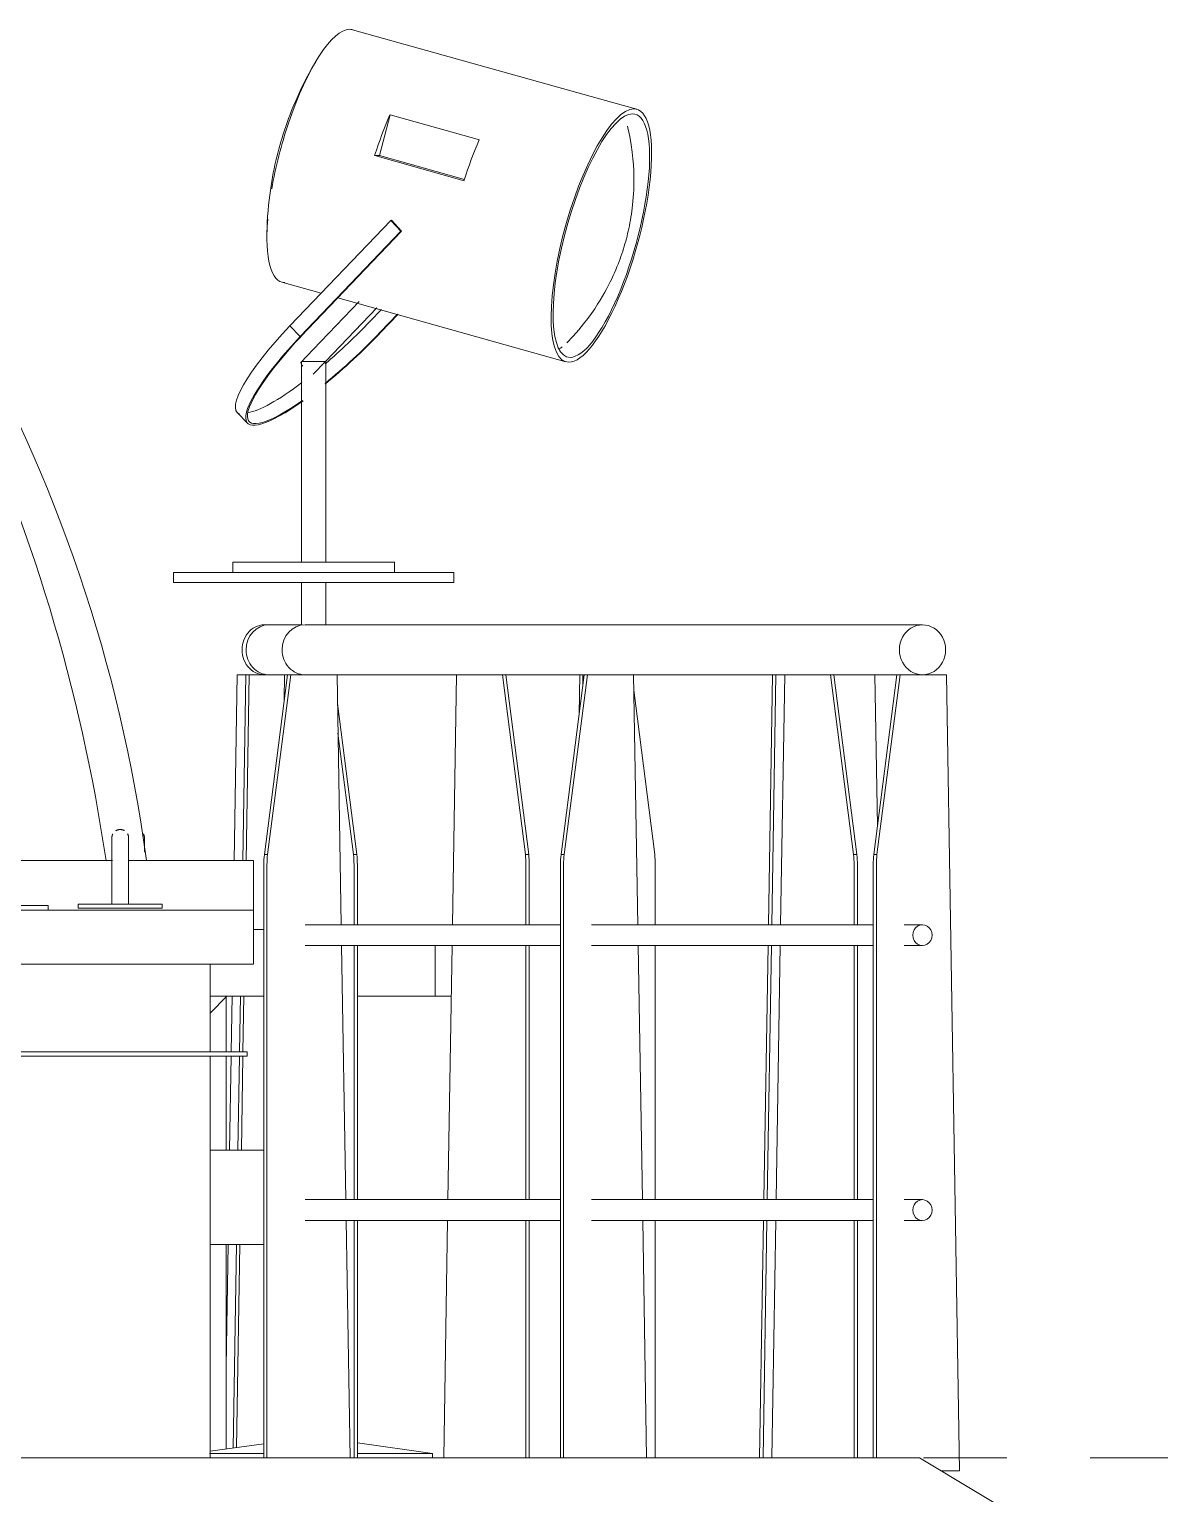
# Model space of a CAD drawing. Header units: metres. Extents: x -3 to 137, y -7 to 15.
# Drawn here: x 130.016 to 131.373, y 2.77 to 4.527 of the extents above; entities that cross this region are included whole.
import ezdxf

# ---------------------------------------------------------------- set-up
doc = ezdxf.new("R2010")
doc.units = ezdxf.units.M
doc.linetypes.add('Centre', pattern=[0.03175, 0.00635, -0.00475, 0.0159, -0.00475])
for name, color, linetype, lineweight in [('A-FLOR-HRAL', 7, 'Continuous', 9), ('A-FLOR-LEVL', 7, 'Continuous', 9), ('A-GENM', 7, 'Continuous', 9)]:
    doc.layers.add(name, color=color, linetype=linetype, lineweight=lineweight)

# ---------------------------------------------------------------- blocks, each defined once
blk = doc.blocks.new('Generic Models 2 - Generic Models 1-2589999-Elevation 6 - a')
at = {"layer": 'A-GENM', "color": 8, "true_color": 0x808080}
for p in [(2.1751, 2.8125), (5.9162, 2.7225)]:
    blk.add_line(p, (5.7662, 2.8125), dxfattribs=at)
blk = doc.blocks.new('Railing - 50 x 12mm-2506593-Elevation 6 - a')
at = {"layer": 'A-FLOR-HRAL'}
for p, q in [((5.336, 3.5368), (5.3638, 3.7525)), ((5.3676, 3.7525), (5.3398, 3.5368)), ((5.3638, 3.7525), (5.3676, 3.7525)), ((5.3891, 3.7525), (5.3676, 3.7525)), ((5.4281, 3.4521), (5.4231, 3.7525)), ((5.3398, 3.5368), (5.336, 3.5368)), ((5.3353, 2.8125), (5.3353, 3.5246)), ((5.3391, 3.5246), (5.3391, 2.8125)), ((5.4336, 3.1225), (5.4285, 3.4279)), ((5.4387, 2.8125), (5.434, 3.0977))]:
    blk.add_line(p, q, dxfattribs=at)
for centre in [(5.4278, 3.5246), (5.4316, 3.5246)]:
    blk.add_ellipse(centre, major_axis=(0, 0.1), ratio=0.924957, start_param=1.448623, end_param=1.570796, dxfattribs=at)
blk = doc.blocks.new('Railing - 50 x 12mm-V171-Elevation 6 - a')
at = {"layer": 'A-FLOR-HRAL'}
for p, q in [((4.9801, 3.5368), (5.0079, 3.7525)), ((5.0117, 3.7525), (4.9839, 3.5368)), ((5.0079, 3.7525), (5.0117, 3.7525)), ((5.0331, 3.7525), (5.0117, 3.7525)), ((5.0721, 3.4525), (5.0672, 3.7525)), ((4.9839, 3.5368), (4.9801, 3.5368)), ((4.9794, 2.8125), (4.9794, 3.5246)), ((4.9832, 3.5246), (4.9832, 2.8125)), ((5.0776, 3.1225), (5.0726, 3.4275)), ((5.0828, 2.8125), (5.0781, 3.0975))]:
    blk.add_line(p, q, dxfattribs=at)
for centre in [(5.0719, 3.5246), (5.0757, 3.5246)]:
    blk.add_ellipse(centre, major_axis=(0, 0.1), ratio=0.924957, start_param=1.448623, end_param=1.570796, dxfattribs=at)
blk = doc.blocks.new('Railing - 50 x 12mm-V172-Elevation 6 - a')
at = {"layer": 'A-FLOR-HRAL'}
for p, q in [((5.7113, 3.5368), (5.7391, 3.7525)), ((5.7429, 3.7525), (5.7151, 3.5368)), ((5.7391, 3.7525), (5.7429, 3.7525)), ((5.7644, 3.7525), (5.7429, 3.7525)), ((5.7984, 3.7525), (5.7697, 3.7525)), ((5.8143, 2.7971), (5.7984, 3.7525)), ((5.7151, 3.5368), (5.7113, 3.5368)), ((5.7106, 2.8125), (5.7106, 3.5246)), ((5.7144, 3.5246), (5.7144, 2.8125)), ((5.7918, 2.7971), (5.8143, 2.7971))]:
    blk.add_line(p, q, dxfattribs=at)
for centre in [(5.8031, 3.5246), (5.8069, 3.5246)]:
    blk.add_ellipse(centre, major_axis=(0, 0.1), ratio=0.924957, start_param=1.448623, end_param=1.570796, dxfattribs=at)
blk = doc.blocks.new('Railing - Railing-2595172-Elevation 6 - a')
at = {"layer": 'A-FLOR-HRAL'}
for p, q in [((5.7697, 3.8125), (5.029, 3.8125)), ((5.029, 3.7525), (5.7697, 3.7525)), ((5.3353, 3.4525), (5.029, 3.4525)), ((5.7106, 3.4525), (5.3726, 3.4525)), ((5.7697, 3.4525), (5.7479, 3.4525)), ((5.029, 3.4275), (5.3353, 3.4275)), ((5.3726, 3.4275), (5.7106, 3.4275)), ((5.7479, 3.4275), (5.7697, 3.4275)), ((5.3353, 3.1225), (5.029, 3.1225)), ((5.7106, 3.1225), (5.3726, 3.1225)), ((5.7697, 3.1225), (5.7479, 3.1225)), ((5.029, 3.0975), (5.3353, 3.0975)), ((5.3726, 3.0975), (5.7106, 3.0975)), ((5.7479, 3.0975), (5.7697, 3.0975))]:
    blk.add_line(p, q, dxfattribs=at)
for centre, major_axis, start_param, end_param in [((5.029, 3.7825), (0, 0.03), 0, 1.570796), ((5.7697, 3.7825), (0, 0.03), 4.712389, 7.853982), ((5.029, 3.7825), (0, 0.03), 1.570796, 3.141593), ((5.7697, 3.7825), (0, 0.03), 1.570796, 4.712389), ((5.7697, 3.44), (0, 0.0125), 4.712389, 7.853982), ((5.7697, 3.44), (0, 0.0125), 1.570796, 4.712389), ((5.7697, 3.11), (0, 0.0125), 4.712389, 7.853982), ((5.7697, 3.11), (0, 0.0125), 1.570796, 4.712389)]:
    blk.add_ellipse(centre, major_axis=major_axis, ratio=0.924957, start_param=start_param, end_param=end_param, dxfattribs=at)
for name in ['Railing - 50 x 12mm-V171-Elevation 6 - a', 'Railing - 50 x 12mm-2506593-Elevation 6 - a', 'Railing - 50 x 12mm-V172-Elevation 6 - a']:
    blk.add_blockref(name, (0, 0))
blk = doc.blocks.new('Railing - 50 x 12mm-V173-Elevation 6 - a')
at = {"layer": 'A-FLOR-HRAL'}
for p, q in [((5.2107, 3.7525), (5.2057, 3.4524)), ((5.2932, 3.5368), (5.2657, 3.7525)), ((5.2697, 3.7525), (5.2972, 3.5368)), ((5.2972, 3.5368), (5.2932, 3.5368)), ((5.2939, 3.4523), (5.2939, 3.5246)), ((5.2979, 3.5246), (5.2979, 3.4523)), ((5.2053, 3.4275), (5.2003, 3.1224)), ((5.2939, 3.1223), (5.2939, 3.4275)), ((5.2979, 3.4275), (5.2979, 3.1223)), ((5.1999, 3.0975), (5.1952, 2.8125)), ((5.2939, 2.8125), (5.2939, 3.0975)), ((5.2979, 3.0975), (5.2979, 2.8125))]:
    blk.add_line(p, q, dxfattribs=at)
for centre in [(5.2022, 3.5246), (5.2062, 3.5246)]:
    blk.add_ellipse(centre, major_axis=(0, 0.1), ratio=0.917055, start_param=4.712389, end_param=4.834562, dxfattribs=at)
blk = doc.blocks.new('Railing - 50 x 12mm-V174-Elevation 6 - a')
at = {"layer": 'A-FLOR-HRAL'}
for p, q in [((5.0043, 3.7525), (5.0038, 3.722)), ((5.0079, 3.7525), (5.0043, 3.7525)), ((5.0677, 3.7182), (5.0909, 3.5368)), ((5.0869, 3.5368), (5.0683, 3.6823)), ((5.0909, 3.5368), (5.0869, 3.5368)), ((5.0876, 3.4525), (5.0876, 3.5246)), ((5.0916, 3.5246), (5.0916, 3.4525)), ((5.0876, 3.1225), (5.0876, 3.4275)), ((5.0916, 3.4275), (5.0916, 3.1225)), ((5.0876, 2.8125), (5.0876, 3.0975)), ((5.0916, 3.0975), (5.0916, 2.8125))]:
    blk.add_line(p, q, dxfattribs=at)
for centre in [(4.9959, 3.5246), (4.9999, 3.5246)]:
    blk.add_ellipse(centre, major_axis=(0, 0.1), ratio=0.917055, start_param=4.712389, end_param=4.834562, dxfattribs=at)
blk = doc.blocks.new('Railing - 50 x 12mm-V175-Elevation 6 - a')
at = {"layer": 'A-FLOR-HRAL'}
for p, q in [((5.6044, 3.7525), (5.5995, 3.4525)), ((5.687, 3.5368), (5.6595, 3.7525)), ((5.6634, 3.7525), (5.691, 3.5368)), ((5.691, 3.5368), (5.687, 3.5368)), ((5.6877, 3.4525), (5.6877, 3.5246)), ((5.6917, 3.5246), (5.6917, 3.4525)), ((5.5991, 3.4275), (5.594, 3.1225)), ((5.6877, 3.1225), (5.6877, 3.4275)), ((5.6917, 3.4275), (5.6917, 3.1225)), ((5.5936, 3.0975), (5.5889, 2.8125)), ((5.6877, 2.8125), (5.6877, 3.0975)), ((5.6917, 3.0975), (5.6917, 2.8125))]:
    blk.add_line(p, q, dxfattribs=at)
for centre in [(5.596, 3.5246), (5.6, 3.5246)]:
    blk.add_ellipse(centre, major_axis=(0, 0.1), ratio=0.917055, start_param=4.712389, end_param=4.834562, dxfattribs=at)
blk = doc.blocks.new('Railing - Railing-2595228-Elevation 6 - a')
for name in ['Railing - 50 x 12mm-V174-Elevation 6 - a', 'Railing - 50 x 12mm-V173-Elevation 6 - a', 'Railing - 50 x 12mm-V175-Elevation 6 - a']:
    blk.add_blockref(name, (0, 0))
blk = doc.blocks.new('Railing - 50 x 12mm-V176-Elevation 6 - a')
at = {"layer": 'A-FLOR-HRAL'}
for p, q in [((5.362, 3.7383), (5.3622, 3.7525)), ((5.4485, 3.5368), (5.4234, 3.7339)), ((5.4491, 3.4525), (5.4491, 3.5246)), ((5.4491, 3.1225), (5.4491, 3.4276)), ((5.4491, 2.8125), (5.4491, 3.0976))]:
    blk.add_line(p, q, dxfattribs=at)
blk.add_ellipse((5.3579, 3.5246), major_axis=(0, 0.1), ratio=0.91226, start_param=4.712389, end_param=4.834562, dxfattribs=at)
blk = doc.blocks.new('Railing - 50 x 12mm-V177-Elevation 6 - a')
at = {"layer": 'A-FLOR-HRAL'}
for p, q in [((5.5848, 3.4525), (5.5898, 3.7525)), ((5.5939, 3.7525), (5.5889, 3.4525)), ((5.5794, 3.1225), (5.5844, 3.4275)), ((5.5885, 3.4275), (5.5835, 3.1225)), ((5.5743, 2.8125), (5.579, 3.0975)), ((5.5831, 3.0975), (5.5784, 2.8125))]:
    blk.add_line(p, q, dxfattribs=at)
blk = doc.blocks.new('Railing - 50 x 12mm-V178-Elevation 6 - a')
at = {"layer": 'A-FLOR-HRAL'}
for p, q in [((4.9541, 3.5295), (4.9577, 3.7525)), ((4.9618, 3.7525), (4.9577, 3.7525)), ((4.9618, 3.7525), (4.9582, 3.5295)), ((4.9965, 3.7525), (4.9618, 3.7525)), ((4.9503, 3.2999), (4.9514, 3.3666)), ((4.9555, 3.3666), (4.9544, 3.2999)), ((4.9484, 3.1821), (4.9502, 3.2949)), ((4.9543, 3.2949), (4.9525, 3.1821)), ((4.9425, 2.8243), (4.9465, 3.0686)), ((4.9506, 3.0686), (4.9466, 2.8248))]:
    blk.add_line(p, q, dxfattribs=at)
blk = doc.blocks.new('Railing - Railing-2595275-Elevation 6 - a')
at = {"layer": 'A-FLOR-HRAL'}
for p, q in [((5.0254, 3.8125), (4.9855, 3.8125)), ((4.9855, 3.7525), (5.0043, 3.7525))]:
    blk.add_line(p, q, dxfattribs=at)
for start_param, end_param in [(0, 1.570796), (1.570796, 3.141593)]:
    blk.add_ellipse((4.9855, 3.7825), major_axis=(0, 0.03), ratio=0.91226, start_param=start_param, end_param=end_param, dxfattribs=at)
for name in ['Railing - 50 x 12mm-V178-Elevation 6 - a', 'Railing - 50 x 12mm-V176-Elevation 6 - a', 'Railing - 50 x 12mm-V177-Elevation 6 - a']:
    blk.add_blockref(name, (0, 0))
blk = doc.blocks.new('Railing - 50 x 12mm-V179-Elevation 6 - a')
at = {"layer": 'A-FLOR-HRAL'}
blk.add_line((5.3584, 3.7525), (5.3577, 3.705), dxfattribs=at)
blk = doc.blocks.new('Railing - 50 x 12mm-V180-Elevation 6 - a')
at = {"layer": 'A-FLOR-HRAL'}
for p, q in [((4.9475, 3.7525), (4.9439, 3.5295)), ((4.9577, 3.7525), (4.9475, 3.7525)), ((4.9413, 3.3666), (4.9402, 3.2999)), ((4.9401, 3.2949), (4.9383, 3.1821)), ((4.9365, 3.0686), (4.9341, 2.9223))]:
    blk.add_line(p, q, dxfattribs=at)
blk = doc.blocks.new('Railing - Railing-2595323-Elevation 6 - a')
at = {"layer": 'A-FLOR-HRAL'}
blk.add_line((4.9855, 3.8125), (4.9802, 3.8125), dxfattribs=at)
for start_param, end_param in [(6.184835, 7.853982), (1.570796, 3.239943)]:
    blk.add_ellipse((4.9802, 3.7825), major_axis=(0, 0.03), ratio=0.898794, start_param=start_param, end_param=end_param, dxfattribs=at)
for name in ['Railing - 50 x 12mm-V180-Elevation 6 - a', 'Railing - 50 x 12mm-V179-Elevation 6 - a']:
    blk.add_blockref(name, (0, 0))
blk = doc.blocks.new('Railing - 50 x 12mm-V183-Elevation 6 - a')
at = {"layer": 'A-FLOR-HRAL'}
blk.add_line((5.7158, 3.5714), (5.7125, 3.7525), dxfattribs=at)
blk = doc.blocks.new('Railing - Railing-2595447-Elevation 6 - a')
blk.add_blockref('Railing - 50 x 12mm-V183-Elevation 6 - a', (0, 0))
blk = doc.blocks.new('M_Boca Acceso Tanque alimentación - M_Boca Acceso Tanque alimentación-V203-Elevation 6 - a')
at = {"layer": 'A-GENM', "color": 8, "true_color": 0x808080}
for p, q in [((4.7977, 3.5295), (4.6413, 3.5295)), ((4.7971, 3.5268), (4.7971, 3.4771)), ((4.9671, 3.5295), (4.8166, 3.5295)), ((4.8172, 3.4771), (4.8172, 3.5268)), ((4.9671, 3.5143), (4.9671, 3.5295)), ((4.9671, 3.5143), (4.9671, 3.47)), ((4.6413, 3.4756), (4.7208, 3.4756)), ((4.6413, 3.47), (4.9671, 3.47)), ((4.7208, 3.47), (4.6413, 3.47)), ((4.7208, 3.47), (4.7208, 3.4756)), ((4.7566, 3.4771), (4.8071, 3.4771)), ((4.7566, 3.4771), (4.7566, 3.4725)), ((4.8071, 3.4725), (4.7566, 3.4725)), ((4.8071, 3.4771), (4.8576, 3.4771)), ((4.8576, 3.4725), (4.8071, 3.4725)), ((4.8576, 3.4771), (4.8576, 3.4725)), ((4.9671, 3.405), (4.9671, 3.47)), ((4.9671, 3.405), (4.6513, 3.405)), ((4.9151, 3.2999), (4.9151, 3.405)), ((4.9595, 3.2999), (3.3655, 3.2999)), ((3.3655, 3.2949), (4.9595, 3.2949)), ((4.9151, 2.8125), (4.9151, 3.2949)), ((4.9595, 3.2949), (4.9595, 3.2999)), ((4.9794, 3.1821), (4.9151, 3.1821)), ((4.9151, 3.0686), (4.9794, 3.0686))]:
    blk.add_line(p, q, dxfattribs=at)
at = {"layer": 'A-GENM', "color": 8, "true_color": 0x808080, "flags": 128}
for points in [[(4.7971, 3.5568), (4.7971, 3.5572), (4.7971, 3.5576), (4.7972, 3.558), (4.7972, 3.5584), (4.7973, 3.5588), (4.7974, 3.5592), (4.7975, 3.5595), (4.7976, 3.5599), (4.7977, 3.5603), (4.7979, 3.5607), (4.798, 3.5611), (4.7982, 3.5614)], [(4.7971, 3.5568), (4.7971, 3.5572), (4.7971, 3.5576), (4.7972, 3.558), (4.7972, 3.5584), (4.7973, 3.5588), (4.7974, 3.5592), (4.7975, 3.5595), (4.7976, 3.5599), (4.7977, 3.5603), (4.7979, 3.5607), (4.798, 3.5611), (4.7982, 3.5614)], [(4.7971, 3.5551), (4.7971, 3.5555), (4.7971, 3.5558), (4.7971, 3.5561), (4.7971, 3.5563), (4.7971, 3.5565), (4.7971, 3.5567), (4.7971, 3.5567), (4.7971, 3.5568)], [(4.7971, 3.5568), (4.7971, 3.5568), (4.7971, 3.5567), (4.7971, 3.5566), (4.7971, 3.5564), (4.7971, 3.5562), (4.7971, 3.5559), (4.7971, 3.5556), (4.7971, 3.5553)], [(4.7971, 3.5568), (4.7971, 3.5568), (4.7971, 3.5567), (4.7971, 3.5566), (4.7971, 3.5564), (4.7971, 3.5562), (4.7971, 3.5559), (4.7971, 3.5556), (4.7971, 3.5553), (4.7971, 3.5549), (4.7971, 3.5544), (4.7971, 3.5539), (4.7971, 3.5534), (4.7971, 3.5528), (4.7971, 3.5522), (4.7971, 3.5515), (4.7971, 3.5508), (4.7971, 3.5501), (4.7971, 3.5493), (4.7971, 3.5485), (4.7971, 3.5477), (4.7971, 3.5468), (4.7971, 3.5459), (4.7971, 3.5449), (4.7971, 3.544), (4.7971, 3.543), (4.7971, 3.542), (4.7971, 3.5409), (4.7971, 3.5398), (4.7971, 3.5388), (4.7971, 3.5376), (4.7971, 3.5365), (4.7971, 3.5354), (4.7971, 3.5342), (4.7971, 3.5331), (4.7971, 3.5319), (4.7971, 3.5307), (4.7971, 3.5295), (4.7971, 3.5283), (4.7971, 3.5271), (4.7971, 3.5268)], [(4.7971, 3.5551), (4.7971, 3.5555), (4.7971, 3.5558), (4.7971, 3.5561), (4.7971, 3.5563), (4.7971, 3.5565), (4.7971, 3.5567), (4.7971, 3.5567), (4.7971, 3.5568)], [(4.7971, 3.5534), (4.7971, 3.5528), (4.7971, 3.5522), (4.7971, 3.5515), (4.7971, 3.5508), (4.7971, 3.5501), (4.7971, 3.5493), (4.7971, 3.5485), (4.7971, 3.5477), (4.7971, 3.5468), (4.7971, 3.5459), (4.7971, 3.5449), (4.7971, 3.544), (4.7971, 3.543), (4.7971, 3.542), (4.7971, 3.5409), (4.7971, 3.5398)], [(4.7971, 3.5406), (4.7971, 3.5417), (4.7971, 3.5427), (4.7971, 3.5437), (4.7971, 3.5447), (4.7971, 3.5456), (4.7971, 3.5466), (4.7971, 3.5474), (4.7971, 3.5483), (4.7971, 3.5491), (4.7971, 3.5499), (4.7971, 3.5506), (4.7971, 3.5514), (4.7971, 3.552), (4.7971, 3.5526), (4.7971, 3.5532)], [(4.7971, 3.5406), (4.7971, 3.5417), (4.7971, 3.5427), (4.7971, 3.5437), (4.7971, 3.5447), (4.7971, 3.5456), (4.7971, 3.5466), (4.7971, 3.5474), (4.7971, 3.5483), (4.7971, 3.5491), (4.7971, 3.5499), (4.7971, 3.5506), (4.7971, 3.5514), (4.7971, 3.552), (4.7971, 3.5526), (4.7971, 3.5532)], [(4.802, 3.5654), (4.8024, 3.5656), (4.8028, 3.5658), (4.8031, 3.566), (4.8035, 3.5661), (4.8039, 3.5663), (4.8042, 3.5664), (4.8046, 3.5665), (4.805, 3.5666), (4.8054, 3.5667), (4.8058, 3.5667), (4.8062, 3.5668), (4.8066, 3.5668), (4.807, 3.5668), (4.8071, 3.5668)], [(4.802, 3.5654), (4.8024, 3.5656), (4.8028, 3.5658), (4.8031, 3.566), (4.8035, 3.5661), (4.8039, 3.5663), (4.8042, 3.5664), (4.8046, 3.5665), (4.805, 3.5666), (4.8054, 3.5667), (4.8058, 3.5667), (4.8062, 3.5668), (4.8066, 3.5668), (4.807, 3.5668), (4.8071, 3.5668)], [(4.8071, 3.5668), (4.8075, 3.5668), (4.8079, 3.5668), (4.8083, 3.5667), (4.8087, 3.5667), (4.8091, 3.5666), (4.8095, 3.5665), (4.8099, 3.5664), (4.8103, 3.5663), (4.8107, 3.5662), (4.811, 3.566), (4.8114, 3.5659), (4.8118, 3.5657), (4.8121, 3.5655)], [(4.8071, 3.5668), (4.8075, 3.5668), (4.8079, 3.5668), (4.8083, 3.5667), (4.8087, 3.5667), (4.8091, 3.5666), (4.8095, 3.5665), (4.8099, 3.5664), (4.8103, 3.5663), (4.8107, 3.5662), (4.811, 3.566), (4.8114, 3.5659), (4.8118, 3.5657), (4.8121, 3.5655)], [(4.816, 3.5615), (4.8162, 3.5611), (4.8163, 3.5608), (4.8165, 3.5604), (4.8166, 3.56), (4.8167, 3.5597), (4.8169, 3.5593), (4.8169, 3.5589), (4.817, 3.5585), (4.8171, 3.5581), (4.8171, 3.5577), (4.8172, 3.5573), (4.8172, 3.5569), (4.8172, 3.5568)], [(4.816, 3.5615), (4.8162, 3.5611), (4.8163, 3.5608), (4.8165, 3.5604), (4.8166, 3.56), (4.8167, 3.5597), (4.8169, 3.5593), (4.8169, 3.5589), (4.817, 3.5585), (4.8171, 3.5581), (4.8171, 3.5577), (4.8172, 3.5573), (4.8172, 3.5569), (4.8172, 3.5568)], [(4.8172, 3.5568), (4.8172, 3.5568), (4.8172, 3.5567), (4.8172, 3.5566), (4.8172, 3.5564), (4.8172, 3.5562), (4.8172, 3.5559), (4.8172, 3.5556), (4.8172, 3.5553)], [(4.8172, 3.5551), (4.8172, 3.5555), (4.8172, 3.5558), (4.8172, 3.5561), (4.8172, 3.5563), (4.8172, 3.5565), (4.8172, 3.5567), (4.8172, 3.5567), (4.8172, 3.5568)], [(4.8172, 3.5268), (4.8172, 3.528), (4.8172, 3.5292), (4.8172, 3.5304), (4.8172, 3.5316), (4.8172, 3.5327), (4.8172, 3.5339), (4.8172, 3.5351), (4.8172, 3.5362), (4.8172, 3.5373), (4.8172, 3.5385), (4.8172, 3.5396), (4.8172, 3.5406), (4.8172, 3.5417), (4.8172, 3.5427), (4.8172, 3.5437), (4.8172, 3.5447), (4.8172, 3.5456), (4.8172, 3.5466), (4.8172, 3.5474), (4.8172, 3.5483), (4.8172, 3.5491), (4.8172, 3.5499), (4.8172, 3.5506), (4.8172, 3.5514), (4.8172, 3.552), (4.8172, 3.5526), (4.8172, 3.5532), (4.8172, 3.5538), (4.8172, 3.5543), (4.8172, 3.5547), (4.8172, 3.5551), (4.8172, 3.5555), (4.8172, 3.5558), (4.8172, 3.5561), (4.8172, 3.5563), (4.8172, 3.5565), (4.8172, 3.5567), (4.8172, 3.5567), (4.8172, 3.5568)], [(4.8172, 3.5568), (4.8172, 3.5568), (4.8172, 3.5567), (4.8172, 3.5566), (4.8172, 3.5564), (4.8172, 3.5562), (4.8172, 3.5559), (4.8172, 3.5556), (4.8172, 3.5553)], [(4.8172, 3.5534), (4.8172, 3.5528), (4.8172, 3.5522), (4.8172, 3.5515), (4.8172, 3.5508), (4.8172, 3.5501), (4.8172, 3.5493), (4.8172, 3.5485), (4.8172, 3.5477), (4.8172, 3.5468), (4.8172, 3.5459), (4.8172, 3.5449), (4.8172, 3.544), (4.8172, 3.543), (4.8172, 3.542), (4.8172, 3.5409), (4.8172, 3.5398)], [(4.8172, 3.5534), (4.8172, 3.5528), (4.8172, 3.5522), (4.8172, 3.5515), (4.8172, 3.5508), (4.8172, 3.5501), (4.8172, 3.5493), (4.8172, 3.5485), (4.8172, 3.5477), (4.8172, 3.5468), (4.8172, 3.5459), (4.8172, 3.5449), (4.8172, 3.544), (4.8172, 3.543), (4.8172, 3.542), (4.8172, 3.5409), (4.8172, 3.5398)], [(4.8172, 3.5406), (4.8172, 3.5417), (4.8172, 3.5427), (4.8172, 3.5437), (4.8172, 3.5447), (4.8172, 3.5456), (4.8172, 3.5466), (4.8172, 3.5474), (4.8172, 3.5483), (4.8172, 3.5491), (4.8172, 3.5499), (4.8172, 3.5506), (4.8172, 3.5514), (4.8172, 3.552), (4.8172, 3.5526), (4.8172, 3.5532)], [(4.7971, 3.5388), (4.7971, 3.5376), (4.7971, 3.5365), (4.7971, 3.5354), (4.7971, 3.5342), (4.7971, 3.5331), (4.7971, 3.5319), (4.7971, 3.5307), (4.7971, 3.5295)], [(4.7971, 3.5304), (4.7971, 3.5316), (4.7971, 3.5327), (4.7971, 3.5339), (4.7971, 3.5351), (4.7971, 3.5362), (4.7971, 3.5373), (4.7971, 3.5385)], [(4.7971, 3.5268), (4.7971, 3.528), (4.7971, 3.5292), (4.7971, 3.5304), (4.7971, 3.5316), (4.7971, 3.5327), (4.7971, 3.5339), (4.7971, 3.5351), (4.7971, 3.5362), (4.7971, 3.5373), (4.7971, 3.5385)], [(4.8172, 3.5388), (4.8172, 3.5376), (4.8172, 3.5365), (4.8172, 3.5354), (4.8172, 3.5342), (4.8172, 3.5331), (4.8172, 3.5319), (4.8172, 3.5307), (4.8172, 3.5295)], [(4.8172, 3.5388), (4.8172, 3.5376), (4.8172, 3.5365), (4.8172, 3.5354), (4.8172, 3.5342), (4.8172, 3.5331), (4.8172, 3.5319), (4.8172, 3.5307), (4.8172, 3.5295), (4.8172, 3.5283), (4.8172, 3.5271), (4.8172, 3.5268)], [(4.8172, 3.5304), (4.8172, 3.5316), (4.8172, 3.5327), (4.8172, 3.5339), (4.8172, 3.5351), (4.8172, 3.5362), (4.8172, 3.5373), (4.8172, 3.5385)]]:
    blk.add_lwpolyline(points, dxfattribs=at)
blk = doc.blocks.new('M_Boca Acceso Tanque alimentación - M_Boca Acceso Tanque alimentación-V204-Elevation 6 - a')
at = {"layer": 'A-GENM', "color": 8, "true_color": 0x808080}
for p, q in [((4.9341, 3.3658), (4.9341, 3.2999)), ((4.9341, 3.2949), (4.9341, 3.1821)), ((4.9341, 3.0686), (4.9341, 2.8231))]:
    blk.add_line(p, q, dxfattribs=at)
at = {"layer": 'A-GENM', "color": 8, "true_color": 0x808080, "flags": 128}
for points in [[(4.835, 3.5615), (4.8352, 3.5611), (4.8354, 3.5608), (4.8355, 3.5604), (4.8356, 3.56), (4.8358, 3.5597), (4.8359, 3.5593), (4.836, 3.5589), (4.836, 3.5585), (4.8361, 3.5581), (4.8362, 3.5577), (4.8362, 3.5573), (4.8362, 3.5569), (4.8362, 3.5568)], [(4.835, 3.5615), (4.8352, 3.5611), (4.8354, 3.5608), (4.8355, 3.5604), (4.8356, 3.56), (4.8358, 3.5597), (4.8359, 3.5593), (4.836, 3.5589), (4.836, 3.5585), (4.8361, 3.5581), (4.8362, 3.5577), (4.8362, 3.5573), (4.8362, 3.5569), (4.8362, 3.5568)], [(4.8362, 3.5396), (4.8362, 3.5406), (4.8362, 3.5417), (4.8362, 3.5427), (4.8362, 3.5437), (4.8362, 3.5447), (4.8362, 3.5456), (4.8362, 3.5466), (4.8362, 3.5474), (4.8362, 3.5483), (4.8362, 3.5491), (4.8362, 3.5499), (4.8362, 3.5506), (4.8362, 3.5514), (4.8362, 3.552), (4.8362, 3.5526), (4.8362, 3.5532), (4.8362, 3.5538), (4.8362, 3.5543), (4.8362, 3.5547), (4.8362, 3.5551), (4.8362, 3.5555), (4.8362, 3.5558), (4.8362, 3.5561), (4.8362, 3.5563), (4.8362, 3.5565), (4.8362, 3.5567), (4.8362, 3.5567), (4.8362, 3.5568)], [(4.8362, 3.5568), (4.8362, 3.5568), (4.8362, 3.5567), (4.8362, 3.5566), (4.8362, 3.5564), (4.8362, 3.5562), (4.8362, 3.5559), (4.8362, 3.5556), (4.8362, 3.5553)], [(4.8362, 3.5568), (4.8362, 3.5568), (4.8362, 3.5567), (4.8362, 3.5566), (4.8362, 3.5564), (4.8362, 3.5562), (4.8362, 3.5559), (4.8362, 3.5556), (4.8362, 3.5553)], [(4.8362, 3.5551), (4.8362, 3.5555), (4.8362, 3.5558), (4.8362, 3.5561), (4.8362, 3.5563), (4.8362, 3.5565), (4.8362, 3.5567), (4.8362, 3.5567), (4.8362, 3.5568)], [(4.8362, 3.5534), (4.8362, 3.5528), (4.8362, 3.5522), (4.8362, 3.5515), (4.8362, 3.5508), (4.8362, 3.5501), (4.8362, 3.5493), (4.8362, 3.5485), (4.8362, 3.5477), (4.8362, 3.5468), (4.8362, 3.5459), (4.8362, 3.5449), (4.8362, 3.544), (4.8362, 3.543), (4.8362, 3.542), (4.8362, 3.5409), (4.8362, 3.5398)], [(4.8362, 3.5534), (4.8362, 3.5528), (4.8362, 3.5522), (4.8362, 3.5515), (4.8362, 3.5508), (4.8362, 3.5501), (4.8362, 3.5493), (4.8362, 3.5485), (4.8362, 3.5477), (4.8362, 3.5468), (4.8362, 3.5459), (4.8362, 3.5449), (4.8362, 3.544), (4.8362, 3.543), (4.8362, 3.542), (4.8362, 3.5409), (4.8362, 3.5398)], [(4.8362, 3.5406), (4.8362, 3.5417), (4.8362, 3.5427), (4.8362, 3.5437), (4.8362, 3.5447), (4.8362, 3.5456), (4.8362, 3.5466), (4.8362, 3.5474), (4.8362, 3.5483), (4.8362, 3.5491), (4.8362, 3.5499), (4.8362, 3.5506), (4.8362, 3.5514), (4.8362, 3.552), (4.8362, 3.5526), (4.8362, 3.5532)]]:
    blk.add_lwpolyline(points, dxfattribs=at)
blk = doc.blocks.new('ATLAS COPCO - XAS 88KD - Compressor diesel_ 6000lmin - 5321340 - ATLAS COPCO - XAS 88KD - Compressor diesel_ 6000lmin - 5321340-2811268-Elevation 6 - a')
at = {"layer": 'A-GENM', "color": 8, "true_color": 0x808080}
for p, q in [((4.9671, 3.4467), (4.9794, 3.4467)), ((4.9794, 3.3666), (4.9151, 3.3666))]:
    blk.add_line(p, q, dxfattribs=at)
blk = doc.blocks.new('ATLAS COPCO - XAS 88KD - Compressor diesel_ 6000lmin - 5321340 - ATLAS COPCO - XAS 88KD - Compressor diesel_ 6000lmin - 5321340-2833121-Elevation 6 - a')
at = {"layer": 'A-GENM', "color": 8, "true_color": 0x808080}
for p, q in [((5.185, 3.4275), (5.185, 3.3666)), ((4.9349, 3.3666), (4.9151, 3.3464)), ((5.185, 3.3666), (5.0916, 3.3666)), ((5.185, 3.3666), (5.2044, 3.3666))]:
    blk.add_line(p, q, dxfattribs=at)
for centre, major_axis, start_param, end_param in [((3.1006, 3.2891), (0, 1.7866), 4.847369, 5.24278), ((2.7433, 3.2142), (0, 2.1088), 4.862494, 5.157245)]:
    blk.add_ellipse(centre, major_axis=major_axis, ratio=0.981627, start_param=start_param, end_param=end_param, dxfattribs=at)
blk = doc.blocks.new('M_Iluminación - M_Iluminación-2813813-Elevation 6 - a')
at = {"layer": 'A-GENM', "color": 8, "true_color": 0x808080}
for p, q in [((5.3995, 4.4389), (5.0859, 4.5268)), ((5.427, 4.4313), (5.3995, 4.439)), ((5.1308, 4.4246), (5.1182, 4.3757)), ((5.1308, 4.4246), (5.238, 4.3946)), ((5.2196, 4.3456), (5.1124, 4.3757)), ((5.1182, 4.3757), (5.1124, 4.3757)), ((5.1182, 4.3757), (5.2201, 4.3471)), ((5.0108, 4.1715), (5.1316, 4.2979)), ((5.1316, 4.2979), (5.1324, 4.298)), ((5.1316, 4.2979), (5.1439, 4.285)), ((5.1447, 4.285), (5.1324, 4.298)), ((5.1439, 4.285), (5.0231, 4.1586)), ((5.024, 4.1586), (5.1447, 4.285)), ((5.1447, 4.285), (5.1439, 4.285)), ((5.0009, 4.2238), (5.0481, 4.2106)), ((5.068, 4.205), (5.3145, 4.1359)), ((5.0938, 4.2005), (5.0388, 4.1429)), ((5.0536, 4.1287), (5.1151, 4.1931)), ((5.1067, 4.1765), (5.1204, 4.1908)), ((5.1191, 4.1636), (5.1399, 4.1853)), ((5.1405, 4.1852), (5.1199, 4.1636)), ((5.0231, 4.1586), (5.0108, 4.1715)), ((5.0388, 4.1429), (5.024, 4.1274)), ((5.3145, 4.1358), (5.3419, 4.1281)), ((5.0248, 4.1286), (5.0248, 3.8875)), ((5.0248, 4.1286), (5.0531, 4.1286)), ((5.0388, 4.1133), (5.0536, 4.1287)), ((5.0531, 4.1286), (5.0537, 4.1286)), ((5.0537, 3.8875), (5.0537, 4.1286)), ((4.9475, 4.0674), (4.9599, 4.0545)), ((4.9423, 3.8875), (4.9423, 3.8752)), ((4.9423, 3.8875), (5.132, 3.8875)), ((5.132, 3.8875), (5.1362, 3.8875)), ((5.1362, 3.8752), (5.1362, 3.8875)), ((4.8711, 3.8752), (4.8711, 3.8631)), ((5.2, 3.8752), (4.8711, 3.8752)), ((5.2073, 3.8752), (5.2, 3.8752)), ((5.2074, 3.8631), (5.2074, 3.8752)), ((4.8711, 3.8631), (5.2, 3.8631)), ((5.0248, 3.8631), (5.0248, 3.8119)), ((5.0537, 3.8125), (5.0537, 3.8631)), ((5.2, 3.8631), (5.2074, 3.8631)), ((5.1816, 2.8179), (5.0916, 2.8306)), ((4.9142, 2.8179), (4.9787, 2.8179)), ((4.9794, 2.8295), (4.9151, 2.8205)), ((5.0918, 2.8179), (5.1753, 2.8179)), ((5.1753, 2.8179), (5.1816, 2.8179)), ((5.1816, 2.8125), (5.1816, 2.8179))]:
    blk.add_line(p, q, dxfattribs=at)
at = {"layer": 'A-GENM', "color": 8, "true_color": 0x808080, "flags": 128}
for points in [[(5.0417, 4.4884), (5.0376, 4.4814), (5.0339, 4.4747), (5.0304, 4.4683), (5.0273, 4.4622), (5.0244, 4.4563), (5.0218, 4.4507), (5.0193, 4.4452), (5.017, 4.4399), (5.0148, 4.4348), (5.0128, 4.4298), (5.0109, 4.4249), (5.009, 4.4201), (5.0073, 4.4153), (5.0057, 4.4107), (5.0042, 4.4061), (5.0027, 4.4015), (5.0013, 4.397), (4.9999, 4.3924), (4.9986, 4.3879), (4.9974, 4.3834), (4.9962, 4.3788), (4.995, 4.3742), (4.9939, 4.3695), (4.9928, 4.3648), (4.9918, 4.3599), (4.9908, 4.355), (4.9899, 4.35), (4.9889, 4.3448), (4.9881, 4.3395), (4.9873, 4.3339), (4.9865, 4.3282), (4.9858, 4.3223), (4.9851, 4.3161), (4.9845, 4.3096), (4.984, 4.3027), (4.9836, 4.2955), (4.9833, 4.2878), (4.9831, 4.2797), (4.9831, 4.2796)], [(5.3429, 4.1511), (5.3505, 4.1591), (5.3572, 4.1666), (5.3629, 4.1736), (5.368, 4.1801), (5.3724, 4.1862), (5.3764, 4.1919), (5.3799, 4.1972), (5.3831, 4.2023), (5.3859, 4.2071), (5.3885, 4.2116), (5.3909, 4.216), (5.3931, 4.2201), (5.3951, 4.2241), (5.3969, 4.2279), (5.3986, 4.2316), (5.4002, 4.2351), (5.4017, 4.2386), (5.4031, 4.242), (5.4044, 4.2452), (5.4056, 4.2484), (5.4068, 4.2516), (5.4079, 4.2547), (5.409, 4.2578), (5.41, 4.2608), (5.4109, 4.2638), (5.4119, 4.2668), (5.4127, 4.2698), (5.4136, 4.2728), (5.4144, 4.2759), (5.4152, 4.2789), (5.4159, 4.282), (5.4167, 4.2851), (5.4174, 4.2883), (5.418, 4.2915), (5.4187, 4.2948), (5.4193, 4.2981), (5.4199, 4.3016), (5.4204, 4.3052), (5.421, 4.3089), (5.4215, 4.3127), (5.4219, 4.3167), (5.4223, 4.3209), (5.4227, 4.3253), (5.423, 4.3299), (5.4233, 4.3348), (5.4234, 4.34), (5.4235, 4.3455), (5.4235, 4.3514), (5.4233, 4.3577), (5.4229, 4.3646), (5.4223, 4.372), (5.4214, 4.38), (5.4202, 4.3888), (5.4185, 4.3985), (5.4163, 4.4092), (5.4158, 4.4112)]]:
    blk.add_lwpolyline(points, dxfattribs=at)
at = {"layer": 'A-GENM', "color": 8, "true_color": 0x808080}
for centre, major_axis, ratio, start_param, end_param in [((5.0434, 4.3753), (0.0425, 0.1515), 0.282395, 0.07902, 1.388006), ((5.0434, 4.3753), (0.0425, 0.1515), 0.282395, 6.248946, 6.362205), ((5.3844, 4.2797), (0.0425, 0.1516), 0.282395, 0.07902, 3.220612), ((5.3844, 4.2797), (0.0425, 0.1516), 0.282395, 3.220612, 6.362205), ((5.0434, 4.3753), (0.0425, 0.1515), 0.282395, 1.388017, 1.911615), ((5.1497, 4.3455), (0.0425, 0.1515), 0.282395, 1.102243, 1.449949), ((5.3844, 4.2797), (0.0408, 0.1457), 0.282395, 0.07902, 3.220612), ((5.3844, 4.2797), (0.0408, 0.1457), 0.282395, 3.220612, 6.362205), ((5.2569, 4.3154), (0.0425, 0.1515), 0.282395, 1.102243, 1.449949), ((5.0434, 4.3753), (0.0425, 0.1515), 0.282395, 2.173415, 3.220612), ((5.0612, 4.1762), (0.1137, 0.1088), 0.206738, 1.82599, 3.236002), ((5.0612, 4.1762), (0.1117, 0.1069), 0.206738, 4.445363, 4.928016), ((5.0736, 4.1633), (0.1137, 0.1088), 0.206738, 1.82599, 4.097791), ((5.0736, 4.1633), (0.1117, 0.1069), 0.206738, 1.82599, 4.082009), ((5.0736, 4.1633), (0.1117, 0.1069), 0.206738, 4.333692, 4.928016), ((5.0736, 4.1633), (0.1137, 0.1088), 0.206738, 4.336953, 4.928016), ((5.3608, 4.2863), (0.0408, 0.1457), 0.282395, 3.43714, 3.506212), ((5.0314, 4.1203), (-0.0074, 0.00708), 0.206738, 6.070278, 7.291883), ((5.0612, 4.1762), (0.1117, 0.1069), 0.206738, 3.428088, 4.194472)]:
    blk.add_ellipse(centre, major_axis=major_axis, ratio=ratio, start_param=start_param, end_param=end_param, dxfattribs=at)

msp = doc.modelspace()

# ---------------------------------------------------------------- linework, layer by layer
at = {"layer": 'A-FLOR-LEVL', "color": 253, "linetype": 'Centre', "true_color": 0xaaaaaa}
msp.add_line((106.6894, 2.8125), (134.0669, 2.8125), dxfattribs=at)

# ---------------------------------------------------------------- block references
at = {"layer": 'A-FLOR-HRAL'}
for name in ['Railing - Railing-2595323-Elevation 6 - a', 'Railing - Railing-2595275-Elevation 6 - a', 'Railing - Railing-2595172-Elevation 6 - a', 'Railing - Railing-2595228-Elevation 6 - a', 'Railing - Railing-2595447-Elevation 6 - a']:
    msp.add_blockref(name, (125.3185, 0), dxfattribs=at)
at = {"layer": 'A-GENM', "color": 8, "true_color": 0x808080}
for name in ['M_Iluminación - M_Iluminación-2813813-Elevation 6 - a', 'ATLAS COPCO - XAS 88KD - Compressor diesel_ 6000lmin - 5321340 - ATLAS COPCO - XAS 88KD - Compressor diesel_ 6000lmin - 5321340-2811268-Elevation 6 - a', 'ATLAS COPCO - XAS 88KD - Compressor diesel_ 6000lmin - 5321340 - ATLAS COPCO - XAS 88KD - Compressor diesel_ 6000lmin - 5321340-2833121-Elevation 6 - a', 'M_Boca Acceso Tanque alimentación - M_Boca Acceso Tanque alimentación-V203-Elevation 6 - a', 'M_Boca Acceso Tanque alimentación - M_Boca Acceso Tanque alimentación-V204-Elevation 6 - a', 'Generic Models 2 - Generic Models 1-2589999-Elevation 6 - a']:
    msp.add_blockref(name, (125.3185, 0), dxfattribs=at)

doc.saveas('drawing.dxf')
